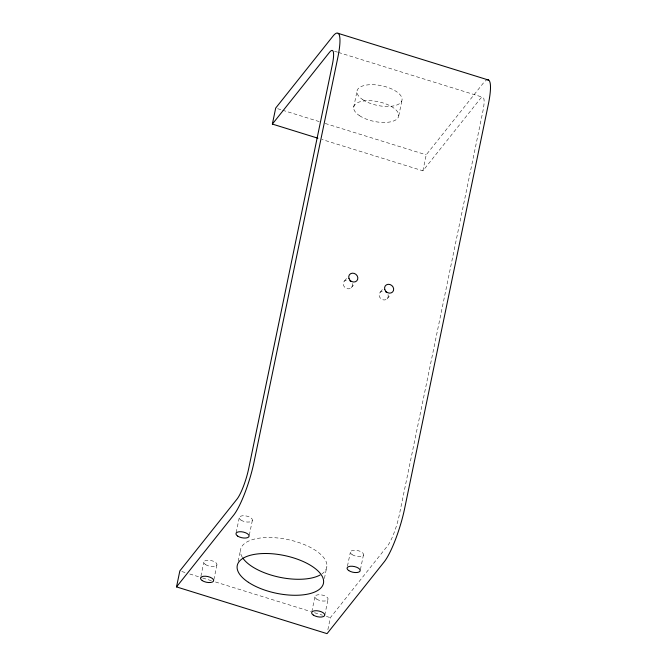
<?xml version="1.0" encoding="UTF-8"?>
<svg xmlns="http://www.w3.org/2000/svg" width="667" height="667" viewBox="0 0 667 667"><rect width="100%" height="100%" fill="white"/><g stroke="black" fill="none" stroke-linecap="round" stroke-linejoin="round"><path stroke-width="0.5" stroke-dasharray="3.33 2.5" d="M200.934 576.163L203.827 562.164M213.874 579.623L216.983 564.632M236.16 532.658L239.261 517.667M238.186 561.306L240.462 550.308M249.308 535.126L252.409 520.127M353.66 107.337L356.978 91.346M398.758 115.783L402.068 99.792M311.831 611.664L314.932 596.665M324.404 578.481L326.888 566.491M324.771 615.124L328.089 599.133M327.881 629.648L330.365 617.659L387.51 545.881A24.295 4.727 -72.7 0 0 399.2 515.383L482.875 111.314A24.295 4.727 -72.7 0 0 480.048 99.049L422.903 170.819L321.886 139.453M422.903 170.819L426.213 154.827L483.358 83.05A42.463 8.262 -72.7 0 1 486.376 80.198M347.465 566.158L350.367 552.168M360.413 569.626L363.515 554.627M344.405 281.107L347.424 277.314M351.292 287.719L354.919 283.175M380.248 292.229L383.267 288.444M387.135 298.849L390.754 294.305M334.534 51.226L337.502 52.151M338.494 52.451L483.083 97.357M277.664 108.696L281.624 109.93M282.616 110.238L319.26 121.611M325.204 123.462L426.213 154.827M181.816 571.527L185.776 572.761M189.736 573.987L201.626 577.68M202.618 577.989L211.531 580.757M215.491 581.983L310.555 611.506M314.524 612.74L322.444 615.199M326.405 616.425L330.365 617.659M242.213 557.12A43.997 19.285 11.7 0 1 287.861 539.57A43.997 19.285 11.7 0 1 321.978 573.87M388.011 294.639A4.786 4.194 38.5 0 1 384.792 299.942A4.786 4.194 38.5 0 1 379.181 295.673A4.786 4.194 38.5 0 1 383.375 291.12M352.168 283.517A4.786 4.194 38.5 0 1 348.958 288.819A4.786 4.194 38.5 0 1 343.347 284.542A4.786 4.194 38.5 0 1 347.532 279.99M359.521 115.683A22.953 10.063 11.7 0 0 397.715 118.242A22.953 10.063 11.7 0 0 371.394 100.767A22.953 10.063 11.7 0 0 359.521 115.683M362.831 99.691A22.953 10.063 11.7 0 0 401.025 102.243A22.953 10.063 11.7 0 0 374.712 84.767A22.953 10.063 11.7 0 0 362.831 99.691M352.076 554.602A6.695 2.935 11.7 0 0 363.215 555.344A6.695 2.935 11.7 0 0 355.536 550.25A6.695 2.935 11.7 0 0 352.076 554.602M316.642 599.099A6.695 2.935 11.7 0 0 327.78 599.85A6.695 2.935 11.7 0 0 320.11 594.747A6.695 2.935 11.7 0 0 316.642 599.099M205.536 564.599A6.695 2.935 11.7 0 0 216.675 565.349A6.695 2.935 11.7 0 0 209.004 560.247A6.695 2.935 11.7 0 0 205.536 564.599M240.97 520.102A6.695 2.935 11.7 0 0 252.109 520.844A6.695 2.935 11.7 0 0 244.43 515.749A6.695 2.935 11.7 0 0 240.97 520.102"/><path stroke-width="1" d="M487.227 79.857A42.463 8.262 -72.7 0 1 488.302 104.494L404.627 508.571A42.463 8.262 -72.7 0 1 384.2 561.872L327.055 633.65L176.522 586.91L179.84 570.91L236.985 499.141A24.295 4.727 -72.7 0 0 248.666 468.643L332.349 64.574A24.295 4.727 -72.7 0 0 329.515 52.301L272.369 124.079L317.926 138.219M272.369 124.079L275.688 108.079L332.833 36.31A42.463 8.262 -72.7 0 1 337.777 57.754L254.094 461.822A42.463 8.262 -72.7 0 1 233.667 515.132L176.522 586.91M338.136 33.35L488.669 80.09M320.085 575.029A43.997 19.285 11.7 0 1 278.422 576.997A43.997 19.285 11.7 0 1 242.705 557.904M385.693 291.838A4.786 4.194 38.5 0 1 386.685 292.596M349.85 280.707A4.786 4.194 38.5 0 1 350.85 281.466M348.758 570.593A6.695 2.935 11.7 0 0 359.905 571.344A6.695 2.935 11.7 0 0 352.226 566.241A6.695 2.935 11.7 0 0 348.758 570.593M313.332 615.091A6.695 2.935 11.7 0 0 324.47 615.841A6.695 2.935 11.7 0 0 316.792 610.739A6.695 2.935 11.7 0 0 313.332 615.091M202.226 580.59A6.695 2.935 11.7 0 0 213.365 581.341A6.695 2.935 11.7 0 0 205.694 576.238A6.695 2.935 11.7 0 0 202.226 580.59M237.66 536.093A6.695 2.935 11.7 0 0 248.799 536.843A6.695 2.935 11.7 0 0 241.12 531.741A6.695 2.935 11.7 0 0 237.66 536.093M248.374 582.291A43.997 19.285 11.7 0 0 321.577 587.193A43.997 19.285 11.7 0 0 271.135 553.693A43.997 19.285 11.7 0 0 248.374 582.291M348.966 278.498A4.786 4.194 38.5 0 0 356.728 280.907A4.786 4.194 38.5 0 0 354.152 273.387A4.786 4.194 38.5 0 0 348.966 278.498M384.809 289.62A4.786 4.194 38.5 0 0 392.563 292.029A4.786 4.194 38.5 0 0 389.995 284.517A4.786 4.194 38.5 0 0 384.809 289.62"/></g></svg>
